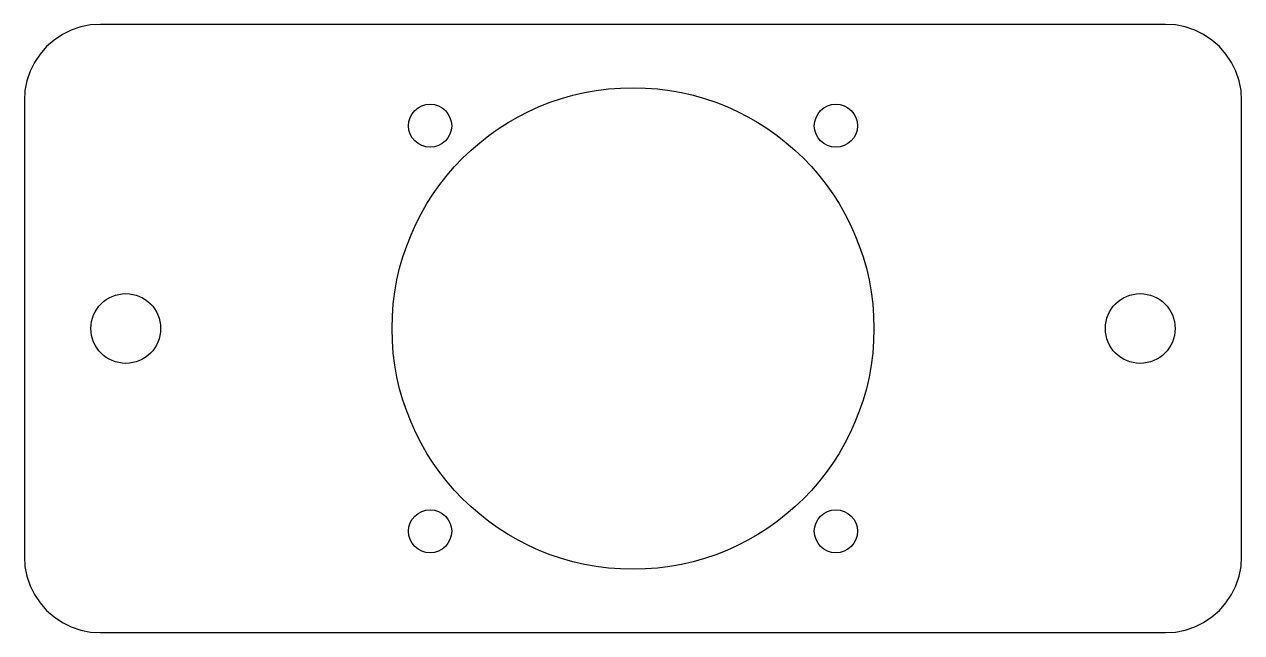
# Model space of a CAD drawing. Header units: millimetres. Extents: x 0 to 96, y 0 to 48.
import ezdxf

# ---------------------------------------------------------------- set-up
doc = ezdxf.new("R2010")
doc.units = ezdxf.units.MM
doc.layers.add('CUT', color=7, linetype='Continuous')

msp = doc.modelspace()

# ---------------------------------------------------------------- linework, layer by layer
at = {"layer": 'CUT'}
msp.add_lwpolyline([(0, 6), (0.051, 5.217), (0.204, 4.447), (0.457, 3.704), (0.804, 3), (1.24, 2.347), (1.757, 1.757), (2.347, 1.24), (3, 0.804), (3.704, 0.457), (4.447, 0.204), (5.217, 0.051), (6, 0), (90, 0), (90.783, 0.051), (91.553, 0.204), (92.296, 0.457), (93, 0.804), (93.653, 1.24), (94.243, 1.757), (94.76, 2.347), (95.196, 3), (95.543, 3.704), (95.796, 4.447), (95.949, 5.217), (96, 6), (96, 42), (95.949, 42.783), (95.796, 43.553), (95.543, 44.296), (95.196, 45), (94.76, 45.653), (94.243, 46.243), (93.653, 46.76), (93, 47.196), (92.296, 47.543), (91.553, 47.796), (90.783, 47.949), (90, 48), (6, 48), (5.217, 47.949), (4.447, 47.796), (3.704, 47.543), (3, 47.196), (2.347, 46.76), (1.757, 46.243), (1.24, 45.653), (0.804, 45), (0.457, 44.296), (0.204, 43.553), (0.051, 42.783), (0, 42)], close=True, dxfattribs=at)
for centre, radius in [((48, 24), 19), ((32, 40), 1.7), ((64, 40), 1.7), ((8, 24), 2.75), ((88, 24), 2.75), ((32, 8), 1.7), ((64, 8), 1.7)]:
    msp.add_circle(centre, radius, dxfattribs=at)

doc.saveas('drawing.dxf')
